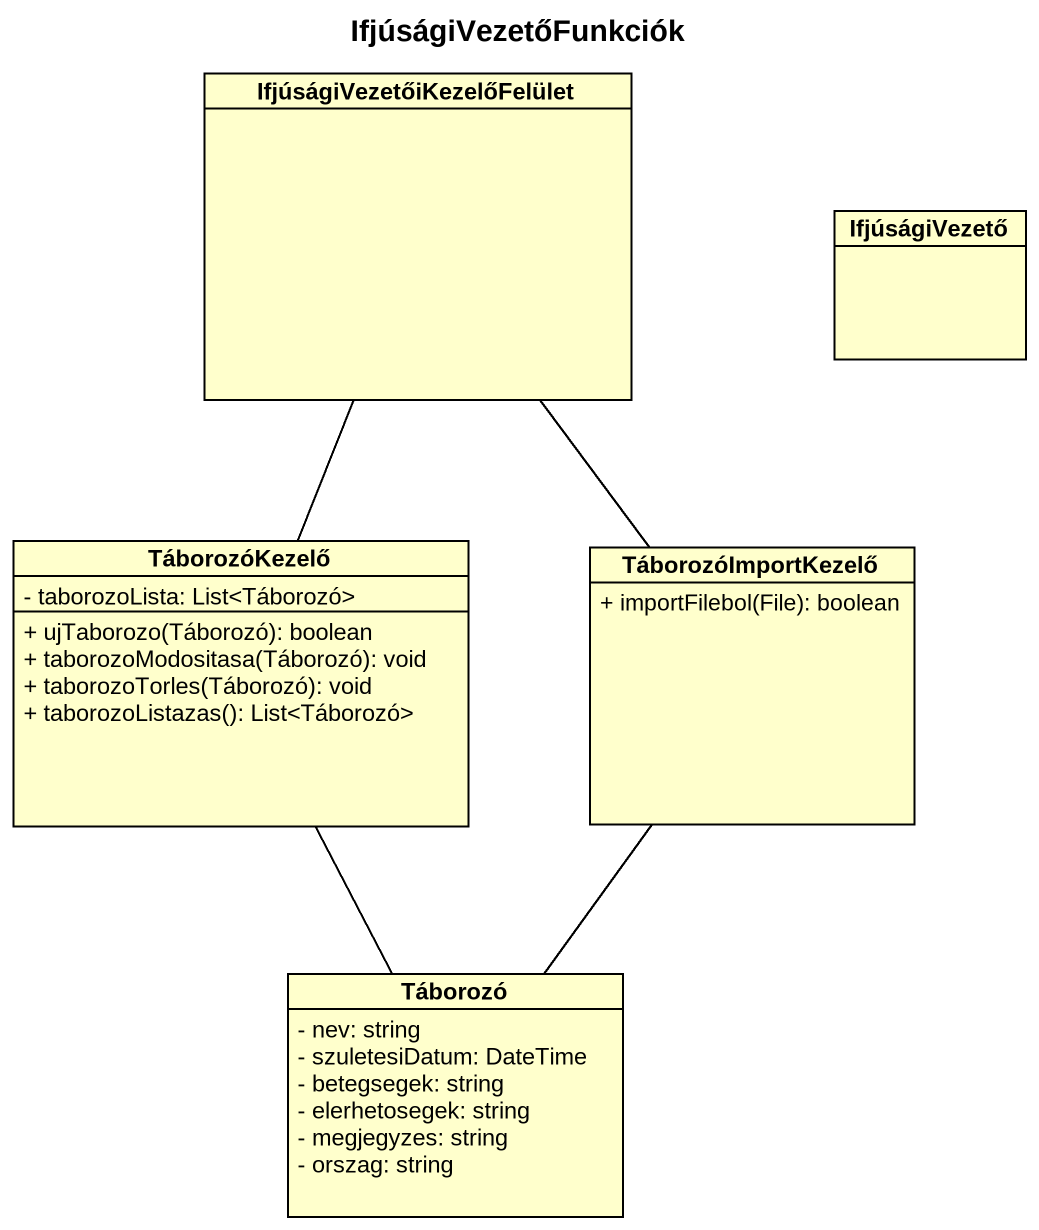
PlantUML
@startuml
title IfjúságiVezetőFunkciók
hide circle
hide empty members
skinparam classAttributeIconSize 0
class IfjúságiVezetőiKezelőFelület
class IfjúságiVezető
class TáborozóKezelő {
  - taborozoLista: List<Táborozó>
  + ujTaborozo(Táborozó): boolean
  + taborozoModositasa(Táborozó): void
  + taborozoTorles(Táborozó): void
  + taborozoListazas(): List<Táborozó>
}
class TáborozóImportKezelő {
  + importFilebol(File): boolean
}
class Táborozó {
  - nev: string
  - szuletesiDatum: DateTime
  - betegsegek: string
  - elerhetosegek: string
  - megjegyzes: string
  - orszag: string
}
IfjúságiVezetőiKezelőFelület -- TáborozóKezelő
IfjúságiVezetőiKezelőFelület -- TáborozóImportKezelő
TáborozóKezelő -- Táborozó
TáborozóImportKezelő -- Táborozó
@enduml
